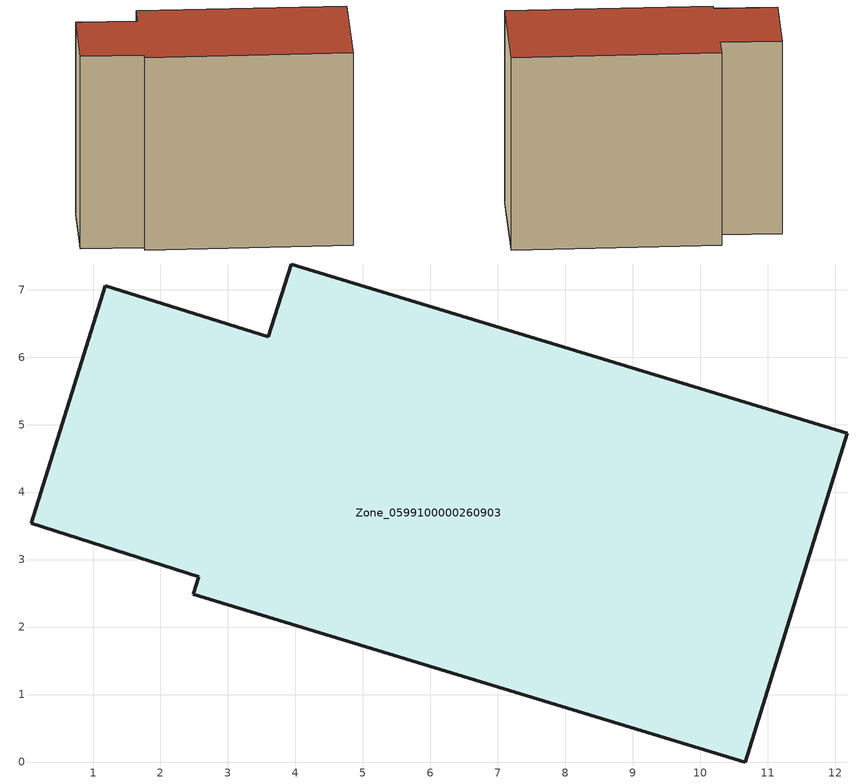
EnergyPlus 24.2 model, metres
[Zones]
Zone_0599100000260903
 floor ground (C_G): 10.67,0 2.49,2.48 2.56,2.74 0.08,3.54 1.18,7.06 3.6,6.3 3.94,7.38 12.18,4.87 z0
 wall outside (C_F): 12.18,4.87 3.94,7.38 3.6,6.3 1.18,7.06 0.08,3.54 2.56,2.74 2.49,2.48 10.67,0 12.18,4.87 z0:8.48
 roof outside (C_R): 2.49,2.48 10.67,0 12.18,4.87 3.94,7.38 3.6,6.3 1.18,7.06 0.08,3.54 2.56,2.74 z8.48
[BUILDING]
Pand.0599100000260903: North Axis=0; Terrain=City; Loads Convergence Tolerance Value=0.04; Temperature Convergence Tolerance Value=0.4; Solar Distribution=FullExterior; Maximum Number of Warmup Days=25; Minimum Number of Warmup Days=1
[Site:Location]
Rotterdam.The.Hague.AP_ZH_NLD Design_Conditions: Latitude=51.96; Longitude=4.45; Time Zone=1; Elevation=-4.5
[SITE:GROUNDTEMPERATURE:BUILDINGSURFACE]
18, 18, 18, 18, 18, 18, 18, 18, 18, 18, 18, 18
[MATERIAL] Thermal Absorptance=0.9; Solar Absorptance=0.7; Visible Absorptance=0.7
Name | Roughness | Thickness | Conductivity | Density | Specific Heat
G.TI.1975-1991 | MediumSmooth | 0.15 | 0.288461 | 540 | 1210
F.TI.1975-1991 | Rough | 0.3 | 0.230769 | 1920 | 840
R.TI.1975-1991 | MediumRough | 0.2 | 0.153846 | 1500 | 1000
[CONSTRUCTION]
C_G: G.TI.1975-1991
C_F: F.TI.1975-1991
C_R: R.TI.1975-1991
[ZONE]
Zone_0599100000260903: Type=1; Multiplier=1; Ceiling Height=Autocalculate; Volume=Autocalculate; Floor Area=autocalculate; Part of Total Floor Area=Yes
[ZONEINFILTRATION:DESIGNFLOWRATE]
Infil_Zone_0599100000260903: Zone or ZoneList or Space or SpaceList=Zone_0599100000260903; Schedule=AlwaysOn; Design Flow Rate Calculation Method=Flow/Area; Flow Rate per Floor Area=0.003; Constant Term Coefficient=1; Temperature Term Coefficient=0; Velocity Term Coefficient=0; Velocity Squared Term Coefficient=0
[HVACTEMPLATE:ZONE:IDEALLOADSAIRSYSTEM]
Zone_0599100000260903: Maximum Heating Supply Air Temperature=50; Minimum Cooling Supply Air Temperature=13; Maximum Heating Supply Air Humidity Ratio=0.0156; Minimum Cooling Supply Air Humidity Ratio=0.0077; Heating Limit=NoLimit; Cooling Limit=NoLimit; Dehumidification Control Type=ConstantSensibleHeatRatio; Cooling Sensible Heat Ratio=0.7; Dehumidification Setpoint=60; Humidification Control Type=None; Humidification Setpoint=30; Outdoor Air Method=None; Outdoor Air Flow Rate per Person=0.00944; Outdoor Air Flow Rate per Zone Floor Area=0; Outdoor Air Flow Rate per Zone=0; Demand Controlled Ventilation Type=None; Outdoor Air Economizer Type=NoEconomizer; Heat Recovery Type=None; Sensible Heat Recovery Effectiveness=0.7; Latent Heat Recovery Effectiveness=0.65
[ZONECONTROL:THERMOSTAT]
ThermostatControl_Zone_0599100000260903: Zone or ZoneList=Zone_0599100000260903; Control Type Schedule=DualSetpointControlType; Control 1=Thermostat_Zone_0599100000260903; Temperature Difference Between Cutout And Setpoint=0
[THERMOSTATSETPOINT:DUALSETPOINT]
Thermostat_Zone_0599100000260903: Heating Setpoint Temperature Schedule=HeatingSetpoint_Zone_0599100000260903; Cooling Setpoint Temperature Schedule=CoolingSetpoint_Zone_0599100000260903
[SCHEDULE:COMPACT]
HeatingSetpoint_Zone_0599100000260903: Through: 12/31, For: AllDays, Until: 24:00, 21
CoolingSetpoint_Zone_0599100000260903: Through: 12/31, For: AllDays, Until: 24:00, 24
DualSetpointControlType: Through: 12/31, For: AllDays, Until: 24:00, 4
AlwaysOn: Through: 12/31, For: AllDays, Until: 24:00, 1
